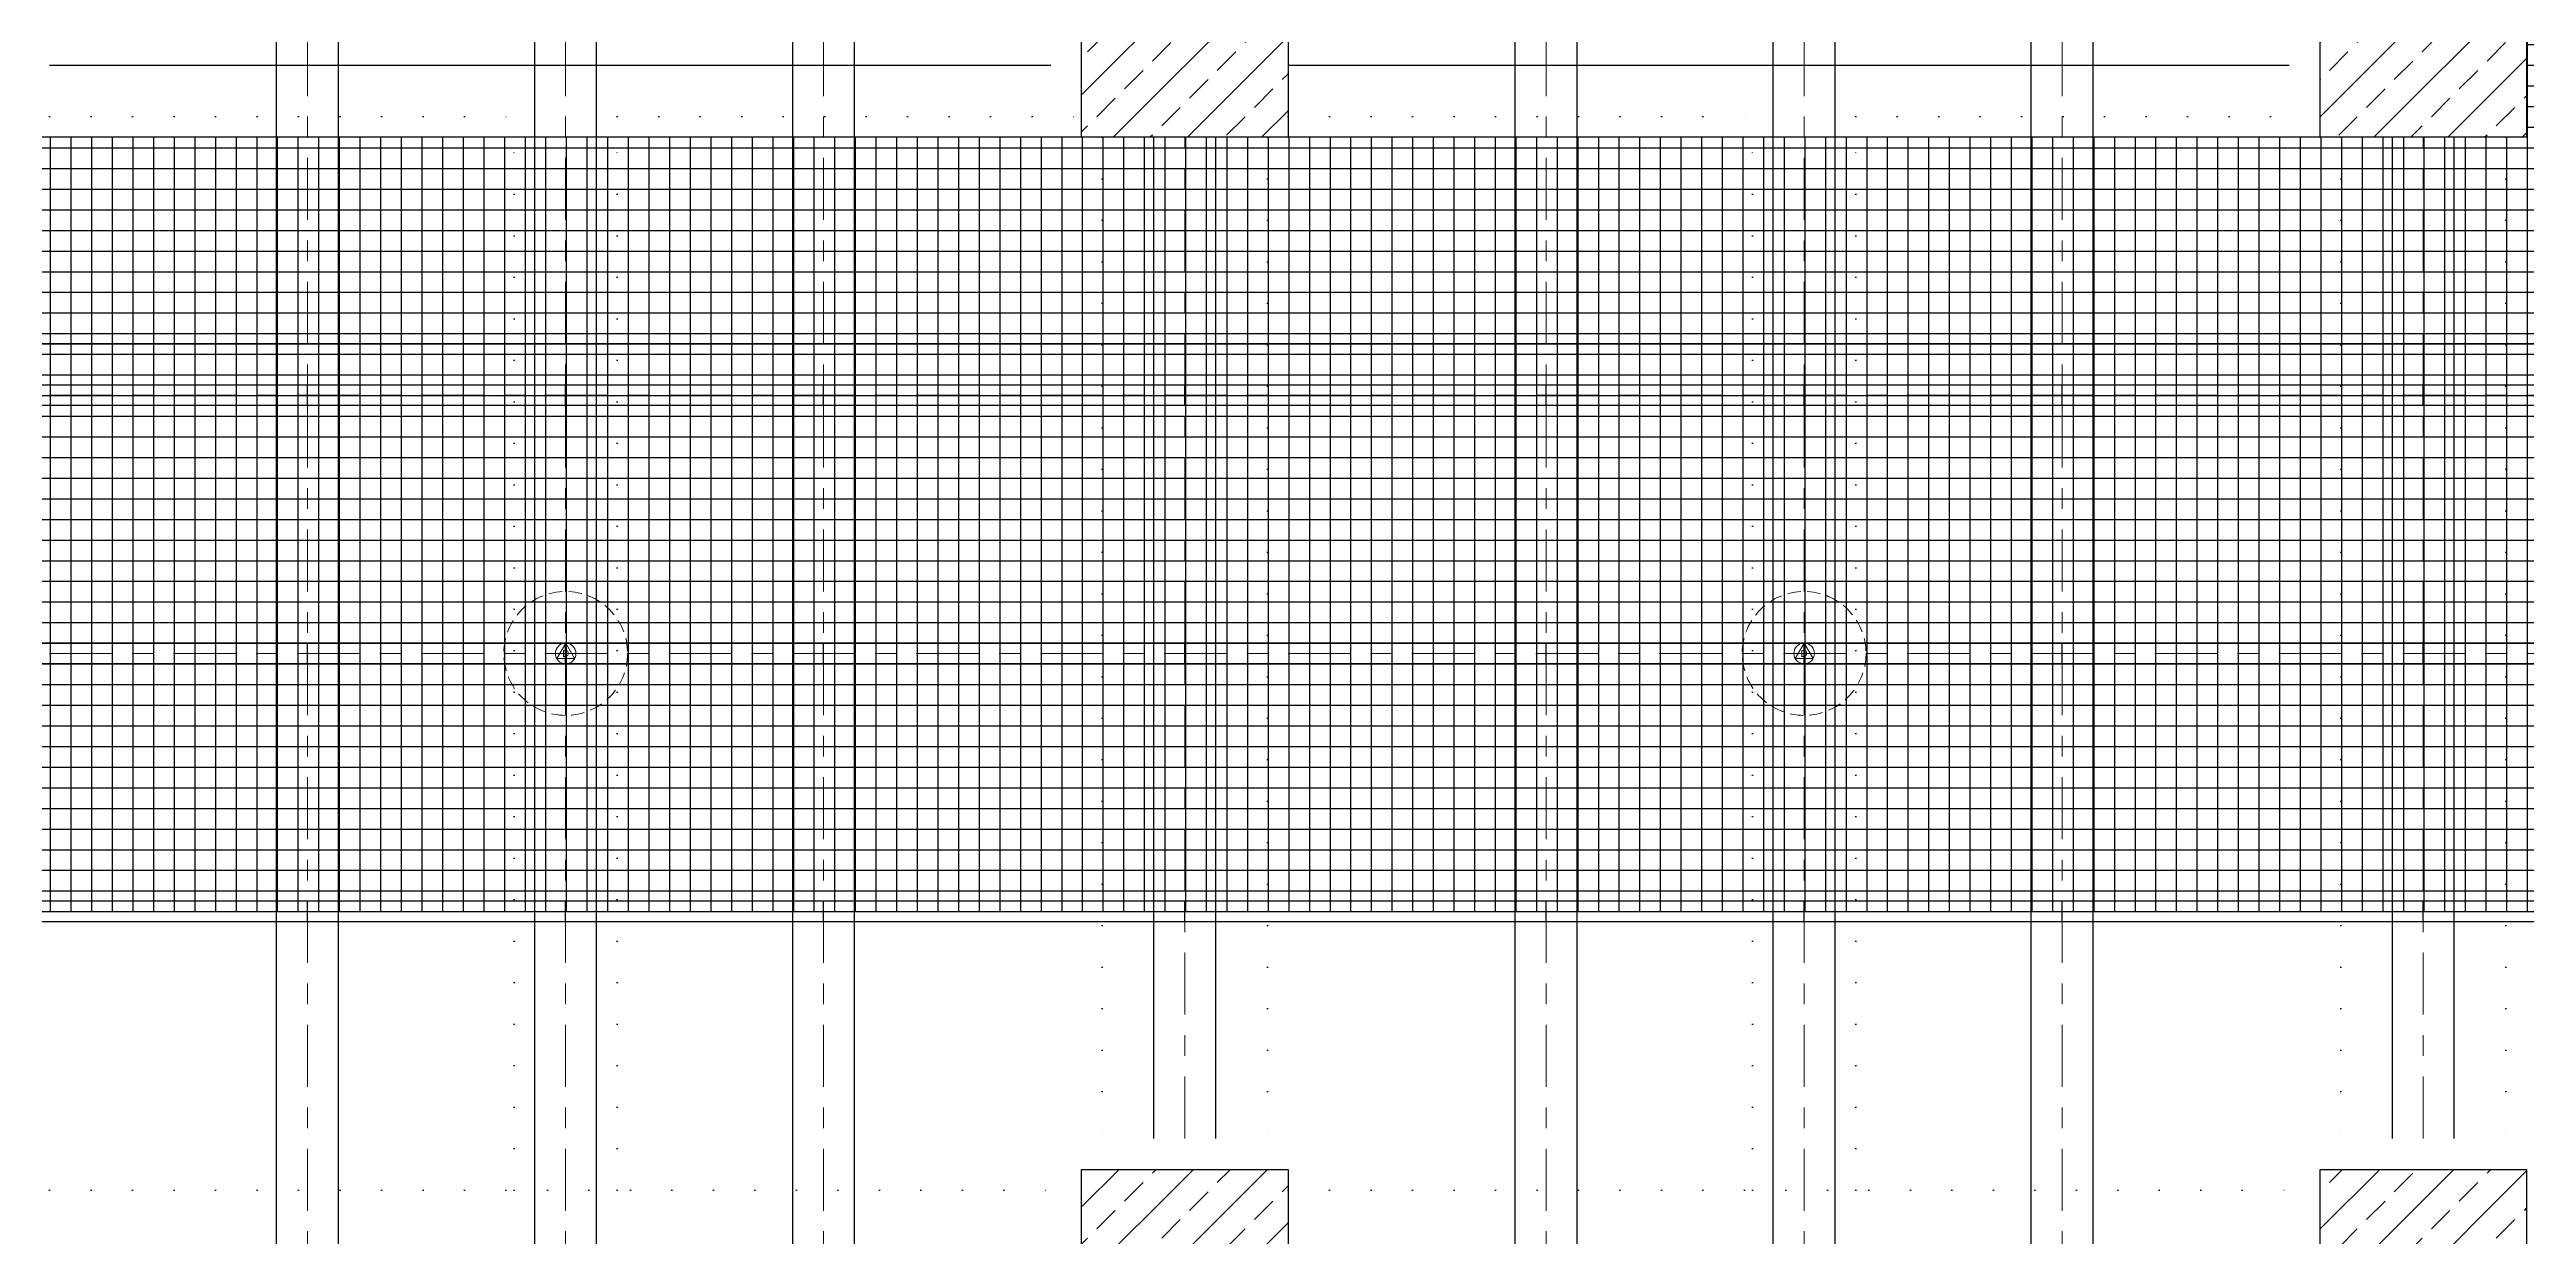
# Model space of a CAD drawing. Header units: centimetres. Extents: x 405564 to 502064, y 46284 to 60634.
# Drawn here: x 448950 to 450150, y 54500 to 55075 of the extents above; entities that cross this region are included whole.
import ezdxf
from ezdxf import colors
from ezdxf.entities.mleader import LeaderData, LeaderLine
from ezdxf.enums import TextEntityAlignment as Align
from ezdxf.math import Vec2, Vec3
from ezdxf.xclip import XClip

# ---------------------------------------------------------------- set-up
doc = ezdxf.new("R2010")
doc.units = ezdxf.units.CM
doc.header["$XCLIPFRAME"] = 0
for name, pattern in [('ACAD_ISO07W100', [3, 0, -3]), ('DOT', [0.25, 0, -0.25]), ('HIDDEN', [9.525, 6.35, -3.175]), ('XKITLINE03', [6, 3, -1, 1, -1])]:
    doc.linetypes.add(name, pattern=pattern)
doc.layers.get('0').update_dxf_attribs({"color": 8, "lineweight": 9})
for name, color, linetype, lineweight in [('0-KRCN-AYDINLATMA-130426', 8, 'Continuous', 9), ('0-KRCN-MİMARİ-220526', 8, 'Continuous', 9), ('OL_Ic', 8, 'Continuous', 9)]:
    doc.layers.add(name, color=color, linetype=linetype, lineweight=lineweight)
for name, color, linetype in [('AS_DOS_TERAS_UST', 8, 'ACAD_ISO07W100'), ('AS_DUV', 8, 'Continuous'), ('AS_PRFL_CELIK', 8, 'Continuous'), ('AS_PRFL_CELIK AKS', 8, 'Continuous'), ('AS_PRFL_CELIK KEDI YOLU', 8, 'Continuous'), ('AS_PRFL_CELIK PLATFORM IZGARA', 8, 'Continuous'), ('AS_PYZ_BINA', 8, 'Continuous'), ('AS_TA_BETONARME', 5, 'Continuous'), ('AS_TA_TARAMA', 8, 'Continuous')]:
    doc.layers.add(name, color=color, linetype=linetype)
doc.styles.add('2', font='arial.ttf', dxfattribs={"width": 0.9, "height": 200})
doc.styles.add('Normal_ITL', font='swissi.ttf')
pattern_1 = [(0, (-443149.746, -16832.563), (0, 10), []), (90, (-443149.746, -16832.563), (-10, 6e-16), [])]
pattern_2 = [(225, (17560.68, -7819.299), (17.96051, -17.96051), []), (225, (17542.72, -7819.299), (17.96051, -17.96051), [12.7, -6.35])]

# ---------------------------------------------------------------- blocks, each defined once
blk = doc.blocks.new('KD')
at = {"layer": '0-KRCN-AYDINLATMA-130426'}
for p, q in [((0, 5), (-4.3, -2.5)), ((4.3, -2.5), (0, 5)), ((4.3, -2.5), (-4.3, -2.5))]:
    blk.add_line(p, q, dxfattribs=at)
at = {"layer": '0-KRCN-AYDINLATMA-130426', "linetype": 'HIDDEN'}
blk.add_circle((0, 0), 30, dxfattribs=at)
at = {"layer": '0-KRCN-AYDINLATMA-130426'}
blk.add_circle((0, 0), 5, dxfattribs=at)
at = {"layer": '0-KRCN-AYDINLATMA-130426', "style": '2'}
blk.add_text('D', height=3.36, dxfattribs=at).set_placement((0, 0), align=Align.MIDDLE_CENTER)
blk = doc.blocks.new('G$C27E741DA')
at = {"layer": '0-KRCN-AYDINLATMA-130426'}
for p in [(11135.7, 7648.5), (11735.7, 7648.5)]:
    blk.add_blockref('KD', p, dxfattribs=at)
blk = doc.blocks.new('PLATFORM IZGARASI VE KEDI YOLU YERLESIMI')
at = {"layer": 'AS_PRFL_CELIK KEDI YOLU', "transparency": 33554687}
h = blk.add_hatch(dxfattribs=at)
h.set_pattern_fill('_USER', color=15, scale=10, double=1, pattern_type=0)
h.set_pattern_definition(pattern_1)
h.paths.add_polyline_path([(7550, -2400), (7500, -2400), (7500, -2300), (7550, -2300), (7550, -1900), (7975, -1900), (7975, -2175), (8100, -2175), (8100, -1900), (8100, -1800), (8100, -1250), (7975, -1250), (7975, -1800), (7125, -1800), (7125, -950), (7250, -950), (7250, -750), (7125, -750), (7125, -800), (6050, -800), (6050, -750), (5924.6, -750), (5924.6, -800), (3050, -800), (3050, -550), (2925, -550), (2925, -800), (1975, -800), (1975, -550), (1850, -550), (1850, -800), (1125, -800), (1125, -900), (1250, -900), (1250, -950), (1375, -950), (1375, -900), (6950, -900), (6950, -1250), (6775, -1250), (6775, -1400), (6950, -1400), (6950, -1700), (7000, -1700), (7000, -1800), (3900, -1800), (3900, -1700), (3950, -1700), (3950, -1550), (3775, -1550), (3775, -1800), (615, -1800), (615, -1900), (1190, -1900), (1190, -1940), (1290, -1940), (1290, -1900), (2450, -1900), (2450, -2175), (1725, -2175), (1725, -2700), (1550, -2700), (1550, -2850), (1850, -2850), (1850, -2275), (2575, -2275), (2575, -1900), (3350, -1900), (3350, -2300), (3400, -2300), (3400, -2400), (3350, -2400), (3350, -3300), (3400, -3300), (3400, -3400), (3350, -3400), (3350, -3556.2), (3525, -3556.2), (3525, -3000), (3650, -3000), (3650, -2850), (3525, -2850), (3525, -1900), (4850, -1900), (4850, -2350), (4725, -2350), (4725, -2545), (4850, -2545), (4850, -2850), (4975, -2850), (4975, -1900), (7375, -1900), (7375, -2350), (7000, -2350), (7000, -2400), (6950, -2400), (6950, -3000), (6775, -3000), (6775, -2850), (6650, -2850), (6650, -3000), (6650, -3150), (6950, -3150), (6950, -3300), (7000, -3300), (7000, -3400), (6950, -3400), (6950, -4337.5), (6525, -4337.5), (6525, -4493.7), (7125, -4493.7), (7125, -3712.5), (7250, -3712.5), (7250, -3556.2), (7125, -3556.2), (7125, -2550), (7375, -2550), (7375, -2700), (7975, -2700), (7975, -3000), (8100, -3000), (8100, -2550), (7550, -2550)])
at = {"layer": 'AS_PRFL_CELIK PLATFORM IZGARA', "transparency": 33554687}
h = blk.add_hatch(dxfattribs=at)
h.set_pattern_fill('_USER', color=256, scale=10, double=1, pattern_type=0)
h.set_pattern_definition(pattern_1)
h.paths.add_polyline_path([(5150, -1900), (5150, -2175), (7250, -2175), (7250, -1900)])
at = {"layer": 'AS_PRFL_CELIK KEDI YOLU', "color": 4}
for points in [[(1375, -900), (6950, -900), (6950, -1250), (6775, -1250), (6775, -1400), (6950, -1400), (6950, -1700), (7000, -1700), (7000, -1800), (3900, -1800), (3900, -1700), (3950, -1700), (3950, -1550), (3775, -1550), (3775, -1800), (615, -1800)], [(4975, -2850), (4975, -1900), (7375, -1900), (7375, -2350)]]:
    blk.add_lwpolyline(points, dxfattribs=at)
at = {"layer": 'AS_PRFL_CELIK PLATFORM IZGARA'}
blk.add_lwpolyline([(7250, -1900), (5150, -1900), (5150, -2175), (7250, -2175)], close=True, dxfattribs=at)
blk = doc.blocks.new('A$C48c69b65')
at = {"layer": 'AS_PRFL_CELIK'}
for p, q in [((5910, -2350), (5910, -1750)), ((5940, -2350), (5940, -1750)), ((6035, -2350), (6035, -1750)), ((6065, -2350), (6065, -1750)), ((6160, -2350), (6160, -1750)), ((6190, -2350), (6190, -1750)), ((6510, -2350), (6510, -1750)), ((6540, -2350), (6540, -1750)), ((6635, -2350), (6635, -1750)), ((6665, -2350), (6665, -1750)), ((6760, -2350), (6760, -1750)), ((6790, -2350), (6790, -1750)), ((5800, -1765), (6285, -1765)), ((6400, -1765), (6885, -1765)), ((6335, -2285), (6335, -1800)), ((6365, -2285), (6365, -1800)), ((6935, -2285), (6935, -1800)), ((6965, -2285), (6965, -1800)), ((7535, -1920), (1600, -1920)), ((5925, -1930), (5925, -1920)), ((6050, -1930), (6050, -1920)), ((6175, -1930), (6175, -1920)), ((6350, -1930), (6350, -1920)), ((6525, -1930), (6525, -1920)), ((6650, -1930), (6650, -1920)), ((6775, -1930), (6775, -1920)), ((6950, -1930), (6950, -1920)), ((7535, -1930), (1600, -1930)), ((7535, -2045), (1600, -2045)), ((5925, -2055), (5925, -2045)), ((6050, -2055), (6050, -2045)), ((6175, -2055), (6175, -2045)), ((6350, -2055), (6350, -2045)), ((6525, -2055), (6525, -2045)), ((6650, -2055), (6650, -2045)), ((6775, -2055), (6775, -2045)), ((6950, -2055), (6950, -2045)), ((7535, -2055), (1600, -2055)), ((7535, -2170), (1600, -2170)), ((5925, -2180), (5925, -2170)), ((6050, -2180), (6050, -2170)), ((6175, -2180), (6175, -2170)), ((6350, -2180), (6350, -2170)), ((6525, -2180), (6525, -2170)), ((6650, -2180), (6650, -2170)), ((6775, -2180), (6775, -2170)), ((6950, -2180), (6950, -2170)), ((7535, -2180), (1600, -2180))]:
    blk.add_line(p, q, dxfattribs=at)
at = {"layer": 'AS_PRFL_CELIK AKS', "linetype": 'XKITLINE03', "lineweight": 0, "ltscale": 10}
for p, q in [((5925, -1750), (5925, -2350)), ((6050, -1750), (6050, -2350)), ((6175, -1750), (6175, -2350)), ((6525, -1750), (6525, -2350)), ((6650, -1750), (6650, -2350)), ((6775, -1750), (6775, -2350)), ((6350, -2285), (6350, -1800)), ((6950, -2285), (6950, -1800)), ((1600, -1925), (7535, -1925)), ((1600, -2050), (7535, -2050)), ((1600, -2175), (7535, -2175))]:
    blk.add_line(p, q, dxfattribs=at)
blk = doc.blocks.new('A$Ca63a641c')
at = {"layer": 'AS_PYZ_BINA'}
ml = blk.add_multileader_mtext('Standard', dxfattribs=at)
ml.set_content('EST boyalı panel çit ve panel çit kapı (AS 51.101)', color=256, style='Normal_ITL')
ml.set_leader_properties()
ml.build(insert=Vec2(0, 0))
ml.multileader.update_dxf_attribs({"dogleg_length": 0.379, "arrow_head_size": 17, "scale": 75})
ctx = ml.context
ctx.base_point, ctx.scale, ctx.char_height, ctx.arrow_head_size, ctx.landing_gap_size, ctx.plane_origin = Vec3(140.5, 464.3), 75, 20, 17, 14.2, Vec3(92.5, 620.1)
notes = []
notes.append((ctx, [(0, (1, 1, 0), (112.1, 464.3), (1, 0), 28.4, [(0, [(68.5, 410)], 0, [])])]))
ctx.mtext.insert, ctx.mtext.width, ctx.mtext.flow_direction = Vec3(154.7, 477.5), 604.563, 5
for ctx, leaders in notes:
    for number, flags, end, landing, length, lines in leaders:
        leader = LeaderData()
        leader.index, (leader.has_last_leader_line, leader.has_dogleg_vector, leader.attachment_direction) = number, flags
        leader.last_leader_point, leader.dogleg_vector, leader.dogleg_length = Vec3(end), Vec3(landing), length
        for number, points, colour, breaks in lines:
            line = LeaderLine()
            line.index, line.vertices, line.color, line.breaks = number, Vec3.list(points), colors.encode_raw_color(colour), breaks
            leader.lines.append(line)
        ctx.leaders.append(leader)
blk = doc.blocks.new('A$C85dec720')
at = {"layer": 'OL_Ic'}
blk.add_blockref('A$Ca63a641c', (5315.08, 5344.25, 28.4), dxfattribs=at)
blk = doc.blocks.new('A$C6A10300A')
at = {"layer": 'AS_DUV'}
ref = blk.add_blockref('A$C85dec720', (28900.96, -17748.98), dxfattribs=dict(at, rotation=105.0255580063709))
XClip(ref).set_block_clipping_path([(6220.3367769278, 6783.7313721173), (4126.4071464743, -1017.0000000052), (7354.8298234051, -1883.5969356479), (9448.7594538586, 5917.1344364745)])
at = {"layer": 'AS_PRFL_CELIK'}
blk.add_blockref('PLATFORM IZGARASI VE KEDI YOLU YERLESIMI', (5085.68, -3801.45), dxfattribs=at)
at = {"layer": 'AS_TA_TARAMA'}
h = blk.add_hatch(dxfattribs=at)
h.set_pattern_fill('ANSI33', color=256, scale=4, angle=180)
h.set_pattern_definition(pattern_2)
h.paths.add_polyline_path([(11385.68, -5501.45), (11485.68, -5501.45), (11485.68, -5601.45), (11385.68, -5601.45)])
h = blk.add_hatch(dxfattribs=at)
h.set_pattern_fill('ANSI33', color=256, scale=4, angle=180)
h.set_pattern_definition(pattern_2)
h.paths.add_polyline_path([(11985.68, -5501.45), (12085.68, -5501.45), (12085.68, -5601.45), (11985.68, -5601.45)])
h = blk.add_hatch(dxfattribs=at)
h.set_pattern_fill('ANSI33', color=256, scale=4, angle=180)
h.set_pattern_definition(pattern_2)
h.paths.add_polyline_path([(11385.68, -6101.45), (11485.68, -6101.45), (11485.68, -6201.45), (11385.68, -6201.45)])
h = blk.add_hatch(dxfattribs=at)
h.set_pattern_fill('ANSI33', color=256, scale=4, angle=180)
h.set_pattern_definition(pattern_2)
h.paths.add_polyline_path([(11985.68, -6101.45), (12085.68, -6101.45), (12085.68, -6201.45), (11985.68, -6201.45)])
at = {"layer": 'AS_DOS_TERAS_UST', "linetype": 'DOT', "ltscale": 80}
for p, q in [((10885.68, -5591.45), (11110.68, -5591.45)), ((11110.68, -6111.45), (11110.68, -5591.45)), ((11160.68, -5591.45), (11385.68, -5591.45)), ((11160.68, -6111.45), (11160.68, -5591.45)), ((11485.68, -5591.45), (11710.68, -5591.45)), ((11710.68, -6111.45), (11710.68, -5591.45)), ((11760.68, -5591.45), (11985.68, -5591.45)), ((11760.68, -6111.45), (11760.68, -5591.45)), ((11395.68, -5601.45), (11395.68, -6101.45)), ((11475.68, -5601.45), (11475.68, -6101.45)), ((11995.68, -5601.45), (11995.68, -6101.45)), ((12075.68, -5601.45), (12075.68, -6101.45)), ((10885.68, -6111.45), (11385.68, -6111.45)), ((11485.68, -6111.45), (11985.68, -6111.45))]:
    blk.add_line(p, q, dxfattribs=at)
at = {"layer": 'AS_TA_BETONARME'}
for points in [[(11385.68, -5501.45), (11485.68, -5501.45), (11485.68, -5601.45), (11385.68, -5601.45)], [(11985.68, -5501.45), (12085.68, -5501.45), (12085.68, -5601.45), (11985.68, -5601.45)], [(11385.68, -6101.45), (11485.68, -6101.45), (11485.68, -6201.45), (11385.68, -6201.45)], [(11985.68, -6101.45), (12085.68, -6101.45), (12085.68, -6201.45), (11985.68, -6201.45)]]:
    blk.add_lwpolyline(points, close=True, dxfattribs=at)
blk.add_blockref('A$C48c69b65', (5085.68, -3801.45))

msp = doc.modelspace()

# ---------------------------------------------------------------- block references
at = {"layer": '0-KRCN-AYDINLATMA-130426'}
msp.add_blockref('G$C27E741DA', (438064.1, 47134), dxfattribs=at)

# ---------------------------------------------------------------- next in the draw order: block references
at = {"layer": '0-KRCN-MİMARİ-220526'}
msp.add_blockref('A$C6A10300A', (438064.1, 60634), dxfattribs=at)

doc.saveas('drawing.dxf')
